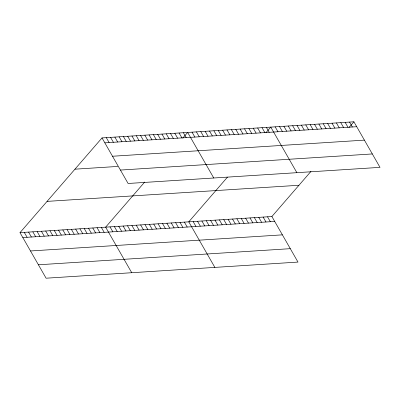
<?xml version="1.0" encoding="UTF-8"?>
<svg xmlns="http://www.w3.org/2000/svg" width="400" height="400" viewBox="0 0 400 400"><rect width="100%" height="100%" fill="white"/><g stroke="black" fill="none" stroke-linecap="round" stroke-linejoin="round"><path stroke-width="0.6" d="M20 232.64L271.895 216.52L297.985 262.08L46.09 278.2L20 232.64L102.015 137.92L353.91 121.8L380 167.36L128.105 183.48L102.015 137.92M144.715 182.035L105.645 227.16L131.735 272.72M182.77 138.085L187.66 132.44L213.75 177.995M227.455 177.165L188.77 221.84L214.86 267.4M265.895 132.765L270.785 127.12L296.875 172.675M271.895 216.52L310.965 171.4M349.02 127.445L353.91 121.8M104.83 142.835L356.725 126.715M112.51 156.25L364.405 140.13M74.95 169.18L117.77 166.44M120.425 170.065L372.32 153.945M47.065 201.385L298.96 185.265M22.815 237.56L274.71 221.44M30.495 250.97L282.39 234.85M38.41 264.79L290.305 248.67M349.535 122.08L352.35 126.995M345.16 122.36L347.975 127.275M340.785 122.64L343.6 127.555M336.41 122.92L339.225 127.835M332.035 123.2L334.85 128.115M327.66 123.48L330.475 128.395M323.285 123.76L326.1 128.675M318.91 124.04L321.725 128.955M314.535 124.32L317.35 129.235M310.16 124.6L312.975 129.515M305.785 124.88L308.6 129.795M301.41 125.16L304.225 130.075M297.035 125.44L299.85 130.355M292.66 125.72L295.475 130.635M288.285 126L291.1 130.915M283.91 126.28L286.725 131.195M279.535 126.56L282.35 131.475M275.16 126.84L277.975 131.755M266.41 127.4L269.225 132.315M262.035 127.68L264.85 132.595M257.66 127.96L260.475 132.875M253.285 128.24L256.1 133.155M248.91 128.52L251.725 133.435M244.535 128.8L247.35 133.715M240.16 129.08L242.975 133.995M235.785 129.36L238.6 134.275M231.41 129.64L234.225 134.555M227.035 129.92L229.85 134.835M222.66 130.2L225.475 135.115M218.285 130.48L221.1 135.395M267.52 216.8L270.335 221.72M213.91 130.76L216.725 135.675M263.145 217.08L265.96 222M209.535 131.04L212.35 135.955M258.77 217.36L261.585 222.28M205.16 131.32L207.975 136.235M254.395 217.64L257.21 222.56M200.785 131.6L203.6 136.515M250.02 217.92L252.835 222.84M196.41 131.88L199.225 136.795M245.645 218.2L248.46 223.12M192.035 132.16L194.85 137.075M241.27 218.48L244.085 223.4M236.895 218.76L239.71 223.68M183.375 132.715L186.19 137.63M232.52 219.04L235.335 223.96M179.095 132.99L181.91 137.905M228.145 219.32L230.96 224.24M174.81 133.26L177.625 138.18M223.77 219.6L226.585 224.52M170.53 133.535L173.345 138.45M219.395 219.88L222.21 224.8M166.245 133.81L169.065 138.725M215.02 220.16L217.835 225.08M161.965 134.085L164.78 139M210.645 220.44L213.46 225.36M157.685 134.36L160.5 139.275M206.27 220.72L209.085 225.64M153.4 134.63L156.215 139.55M201.895 221L204.71 225.92M149.12 134.905L151.935 139.82M197.52 221.28L200.335 226.2M144.835 135.18L147.65 140.095M193.145 221.56L195.96 226.48M140.555 135.455L143.37 140.37M136.27 135.73L139.085 140.645M184.395 222.12L187.21 227.04M131.99 136L134.805 140.92M180.02 222.4L182.835 227.32M127.705 136.275L130.525 141.19M175.645 222.68L178.46 227.6M123.425 136.55L126.24 141.465M171.27 222.96L174.085 227.875M119.145 136.825L121.96 141.74M166.895 223.24L169.71 228.155M114.86 137.1L117.675 142.015M162.52 223.52L165.335 228.435M110.58 137.375L113.395 142.29M158.145 223.8L160.96 228.715M106.295 137.645L109.11 142.56M153.77 224.08L156.585 228.995M149.395 224.36L152.21 229.275M145.02 224.64L147.835 229.555M140.645 224.92L143.46 229.835M136.27 225.2L139.085 230.115M131.895 225.48L134.71 230.395M127.52 225.76L130.335 230.675M123.145 226.04L125.96 230.955M118.77 226.32L121.585 231.235M114.395 226.6L117.21 231.515M110.02 226.88L112.835 231.795M101.36 227.435L104.175 232.35M97.08 227.71L99.895 232.625M92.8 227.985L95.615 232.9M88.515 228.26L91.33 233.175M84.235 228.53L87.05 233.45M79.95 228.805L82.765 233.72M75.67 229.08L78.485 233.995M71.385 229.355L74.2 234.27M67.105 229.63L69.92 234.545M62.82 229.9L65.64 234.82M58.54 230.175L61.355 235.09M54.26 230.45L57.075 235.365M49.975 230.725L52.79 235.64M45.695 231L48.51 235.915M41.41 231.27L44.225 236.19M37.13 231.545L39.945 236.46M32.845 231.82L35.66 236.735M28.565 232.095L31.38 237.01M24.28 232.37L27.1 237.285"/></g></svg>
